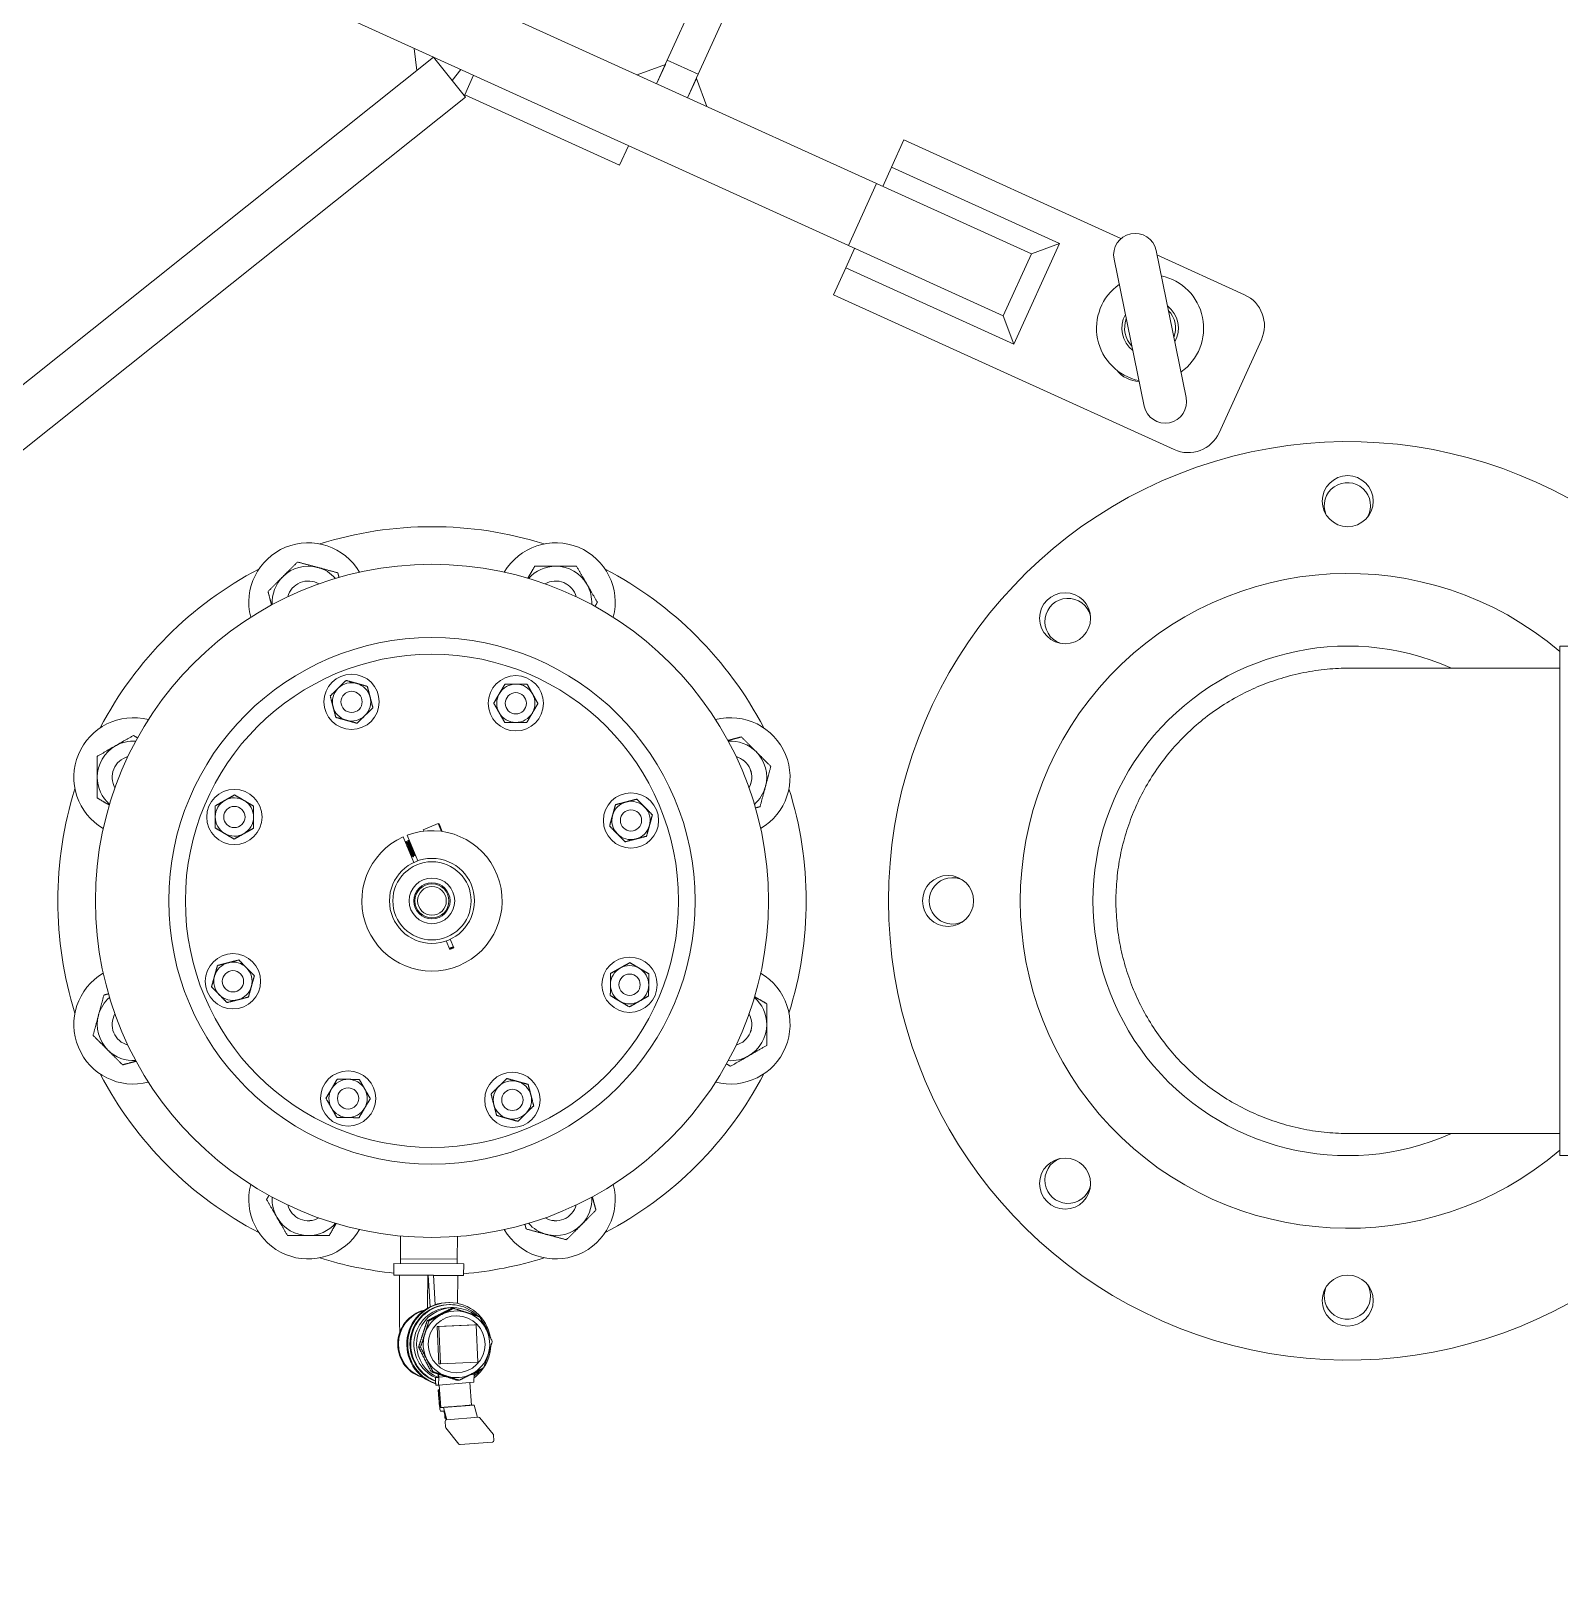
# Model space of a CAD drawing. Header units: inches. Extents: x 19 to 503, y 7 to 322.
# Drawn here: x 90.43 to 112.9, y 225.32 to 248.21 of the extents above; entities that cross this region are included whole.
import ezdxf

# ---------------------------------------------------------------- set-up
doc = ezdxf.new("R2010")
doc.units = ezdxf.units.IN
doc.header["$LTSCALE"] = 15
doc.header["$MEASUREMENT"] = 0
doc.layers.add('Symbol (ANSI)', color=7, linetype='Continuous', lineweight=25)
doc.layers.add('Visible', color=7, linetype='Continuous', lineweight=18)
doc.styles.add('Standard D-E', font='arial.ttf')
doc.dimstyles.new('in [mm] D-E NeptuneBenson$7', dxfattribs={"dimscale": 15, "dimtxt": 0.15, "dimasz": 0.098425, "dimexe": 0.125, "dimexo": 0.063, "dimgap": 0.031496, "dimtad": 0, "dimtih": 1, "dimtoh": 1, "dimdec": 4, "dimrnd": 1e-08, "dimzin": 3, "dimdsep": 46, "dimlunit": 5, "dimtxsty": 'Standard D-E', "dimcen": 0.09, "dimdle": 0.393701, "dimclrd": 256, "dimclre": 256, "dimclrt": 256, "dimadec": 1, "dimazin": 1, "dimtfac": 1, "dimtofl": 0, "dimtmove": 0, "dimatfit": 3, "dimfxl": 1, "dimfrac": 1, "dimtolj": 1, "dimtzin": 4, "dimlwd": -1, "dimlwe": -1, "dimarcsym": 0})

msp = doc.modelspace()

# ---------------------------------------------------------------- linework, layer by layer
at = {"layer": 'Visible'}
for p, q in [((83.731801, 254.649499), (102.851613, 245.964293)), ((102.438032, 245.053826), (83.60957, 253.606686)), ((99.776615, 247.778484), (100.653408, 249.708675)), ((101.108641, 249.501884), (100.231849, 247.571694)), ((84.222736, 238.159457), (96.341365, 247.823247)), ((96.097038, 247.628412), (96.056844, 247.952491)), ((96.341365, 247.823247), (96.097038, 247.628412)), ((96.808968, 247.236862), (96.341365, 247.823247)), ((96.616903, 247.477716), (96.341365, 247.823247)), ((96.743739, 247.640468), (96.616903, 247.477716)), ((99.334934, 247.561751), (99.748699, 247.717028)), ((99.619455, 247.432507), (99.776615, 247.778484)), ((99.748699, 247.717028), (99.619455, 247.432507)), ((100.231849, 247.571694), (99.776615, 247.778484)), ((96.929705, 247.555992), (96.800461, 247.271471)), ((100.231849, 247.571694), (100.074688, 247.225716)), ((100.074688, 247.225716), (100.203932, 247.510237)), ((100.359209, 247.096472), (100.203932, 247.510237)), ((84.690339, 237.573072), (96.808968, 247.236862)), ((99.076629, 246.237518), (96.800461, 247.271471)), ((99.076629, 246.237518), (96.800461, 247.271471)), ((99.205873, 246.522039), (99.076629, 246.237518)), ((103.071904, 246.207456), (103.252846, 246.605786)), ((103.252846, 246.605786), (106.444882, 245.155798)), ((103.071904, 246.207456), (102.94266, 245.922935)), ((105.541546, 245.085617), (103.071904, 246.207456)), ((102.851613, 245.964293), (102.438032, 245.053826)), ((105.127781, 244.93034), (102.851613, 245.964293)), ((104.869477, 243.606108), (105.541546, 245.085617)), ((105.541546, 245.085617), (105.127781, 244.93034)), ((102.399835, 244.727947), (102.529079, 245.012468)), ((102.438032, 245.053826), (104.7142, 244.019873)), ((104.7142, 244.019873), (105.127781, 244.93034)), ((106.343562, 244.855454), (106.785752, 242.695529)), ((107.402874, 242.821869), (106.960683, 244.981795)), ((106.974294, 244.915312), (108.260416, 244.331089)), ((102.218893, 244.329618), (102.399835, 244.727947)), ((102.399835, 244.727947), (104.869477, 243.606108)), ((107.226463, 242.054921), (102.218893, 244.329618)), ((104.869477, 243.606108), (104.7142, 244.019873)), ((108.508859, 243.669065), (107.888487, 242.303364)), ((112.896048, 239.166564), (112.896048, 231.677564)), ((116.408048, 239.166564), (112.896048, 239.166564)), ((112.896048, 238.842564), (109.804431, 238.842564)), ((95.895001, 236.362546), (95.904573, 236.339439)), ((95.961738, 236.363117), (95.952166, 236.386225)), ((95.961738, 236.363117), (96.107747, 236.01062)), ((96.410669, 236.559733), (96.188938, 236.467889)), ((96.188938, 236.467889), (96.197885, 236.446289)), ((96.410669, 236.559733), (96.458743, 236.443671)), ((96.423734, 236.554321), (96.410669, 236.559733)), ((96.470251, 236.44202), (96.423734, 236.554321)), ((96.050582, 235.986941), (95.904573, 236.339439)), ((95.936516, 236.295683), (95.932392, 236.293975)), ((95.961891, 236.281085), (95.958003, 236.279474)), ((95.969512, 236.30935), (95.965388, 236.307642)), ((96.023075, 236.086047), (96.019186, 236.084436)), ((96.048685, 236.071547), (96.044561, 236.069838)), ((96.05607, 236.099714), (96.052181, 236.098103)), ((96.580465, 234.707691), (96.52835, 234.833507)), ((96.585515, 234.857186), (96.63763, 234.731369)), ((96.63763, 234.731369), (96.580465, 234.707691)), ((109.804431, 232.001564), (112.896048, 232.001564)), ((116.408048, 231.677564), (112.896048, 231.677564)), ((95.85347, 230.161272), (95.8564, 230.49702)), ((96.690742, 230.153965), (96.693672, 230.489713)), ((95.758933, 230.093984), (95.757442, 229.923124)), ((95.758933, 230.093984), (96.784091, 230.085037)), ((96.690742, 230.153965), (95.85347, 230.161272)), ((95.855004, 230.093145), (95.85347, 230.161272)), ((96.688019, 230.085876), (96.690742, 230.153965)), ((96.784091, 230.085037), (96.7826, 229.914178)), ((95.757442, 229.923124), (96.263379, 229.918709)), ((95.842872, 229.922379), (95.839209, 229.50271)), ((96.25424, 229.499088), (96.257903, 229.918757)), ((96.263379, 229.918709), (96.263392, 229.920223)), ((96.263392, 229.920223), (96.289027, 229.455168)), ((96.365821, 229.48682), (96.341969, 229.919537)), ((96.342052, 229.918022), (96.7826, 229.914178)), ((96.69717, 229.914923), (96.693602, 229.506112)), ((96.564737, 229.518328), (96.57791, 229.518213)), ((96.477987, 229.27047), (96.480632, 229.271923)), ((96.579599, 229.487572), (96.592772, 229.487457)), ((96.595178, 229.443794), (96.633103, 229.443463)), ((96.634956, 229.433542), (96.607722, 229.43378)), ((96.2741, 229.249061), (96.246866, 229.249299)), ((96.394772, 229.168225), (96.944316, 229.192015)), ((96.41992, 229.168006), (96.394772, 229.168225)), ((96.418494, 228.617558), (96.394772, 229.168225)), ((96.41992, 229.168006), (96.969464, 229.191795)), ((96.443642, 228.617338), (96.41992, 229.168006)), ((96.969464, 229.191795), (96.944316, 229.192015)), ((96.969464, 229.191795), (96.993186, 228.641128)), ((96.149109, 228.862933), (96.121875, 228.863171)), ((96.443642, 228.617338), (96.418494, 228.617558)), ((96.993186, 228.641128), (96.443642, 228.617338)), ((96.3332, 228.501346), (96.305966, 228.501583)), ((96.36882, 228.415305), (96.406745, 228.414974)), ((96.374753, 228.305), (96.369916, 228.366192)), ((96.419171, 228.420543), (96.415465, 228.304644)), ((96.415607, 228.465641), (96.419171, 228.420543)), ((96.419171, 228.420543), (96.527672, 228.429158)), ((96.471636, 228.542708), (96.474255, 228.54121)), ((96.718535, 228.376112), (96.691301, 228.37635)), ((96.877894, 228.456966), (96.936748, 228.461639)), ((96.933042, 228.34574), (96.936748, 228.461639)), ((96.936748, 228.461639), (96.934816, 228.48608)), ((96.415465, 228.304644), (96.374753, 228.305)), ((96.429962, 228.234694), (96.408228, 228.232968)), ((96.408228, 228.232968), (96.411698, 228.232938)), ((96.418671, 228.100847), (96.408228, 228.232968)), ((96.429986, 228.23439), (96.411698, 228.232938)), ((96.411698, 228.232938), (96.422141, 228.100816)), ((96.415465, 228.304644), (96.933042, 228.34574)), ((96.450403, 227.976086), (96.424378, 228.305352)), ((96.901396, 228.011733), (96.875358, 228.34116)), ((96.439975, 227.976137), (96.450866, 227.976042)), ((96.492286, 227.921566), (96.444255, 227.921986)), ((96.450866, 227.976042), (96.488618, 227.975713)), ((96.488618, 227.975713), (96.938684, 228.011448)), ((96.488618, 227.975713), (96.534737, 227.794638)), ((96.524936, 227.793375), (96.492286, 227.921566)), ((96.938684, 228.011448), (96.901393, 228.011773)), ((96.984804, 227.830373), (96.938684, 228.011448)), ((96.50922, 227.817766), (96.504944, 227.871869)), ((96.50922, 227.817766), (96.518745, 227.817683)), ((96.514703, 227.690623), (96.510155, 227.772234)), ((96.71367, 227.43761), (96.519297, 227.678679)), ((97.005382, 227.832007), (96.52935, 227.79421)), ((97.217663, 227.583229), (97.023289, 227.824298)), ((97.207609, 227.467698), (96.731577, 227.429901)), ((97.226804, 227.489674), (97.222256, 227.571285))]:
    msp.add_line(p, q, dxfattribs=at)
for centre, radius in [((81.190031, 254.398344), 48), ((109.778048, 241.297064), 0.375), ((96.318048, 235.422064), 4.946632), ((105.623796, 239.576316), 0.375), ((96.318048, 235.422064), 3.87), ((96.318048, 235.422064), 3.625), ((95.136164, 238.347329), 0.406), ((97.550805, 238.326256), 0.406), ((95.136164, 238.347329), 0.15625), ((97.550805, 238.326256), 0.15625), ((93.413855, 236.65482), 0.406), ((99.243313, 236.603947), 0.406), ((93.413855, 236.65482), 0.15625), ((99.243313, 236.603947), 0.15625), ((96.318048, 235.422064), 0.625), ((96.318048, 235.422064), 0.575), ((96.318048, 235.422064), 0.335), ((96.318048, 235.422064), 0.265625), ((103.903048, 235.422064), 0.375), ((96.318048, 235.422064), 0.25), ((96.318048, 235.422064), 0.210938), ((93.392783, 234.24018), 0.406), ((99.222241, 234.189307), 0.406), ((93.392783, 234.24018), 0.15625), ((99.222241, 234.189307), 0.15625), ((95.085291, 232.517871), 0.406), ((97.499932, 232.496798), 0.406), ((95.085291, 232.517871), 0.15625), ((97.499932, 232.496798), 0.15625), ((105.623796, 231.267811), 0.375), ((109.778048, 229.547064), 0.375)]:
    msp.add_circle(centre, radius, dxfattribs=at)
for centre, radius, start, end in [((106.652123, 244.918625), 0.314961, 11.57, 191.57), ((106.873218, 243.838662), 0.787402, 305.1481785, 77.9918215), ((106.873218, 243.838662), 0.787402, 125.1481785, 257.9918215), ((106.873218, 243.838662), 0.415343, 330.8858347, 52.2541653), ((108.053625, 243.875855), 0.5, 335.57, 65.57), ((106.873218, 243.838662), 0.415343, 150.8858347, 232.2541653), ((106.873218, 243.838662), 0.375, 158.6990349, 224.4409651), ((106.873218, 243.838662), 0.375, 338.6990349, 44.4409651), ((106.725411, 243.490695), 0.435, 218.0493613, 268.2299568), ((107.094313, 242.758699), 0.314961, 191.57, 11.57), ((109.778048, 235.422064), 6.75, 33.6928595, 326.3071405), ((107.433253, 242.510155), 0.5, 245.57, 335.57), ((109.773248, 241.229164), 0.3405, 330.3264292, 201.5862958), ((96.318048, 235.422064), 5.5, 72.5533881, 107.4473875), ((94.500289, 239.810439), 0.875, 30.3931692, 194.6076064), ((98.135748, 239.810464), 0.875, 345.3931692, 149.6076064), ((96.318048, 235.422064), 5.5, 117.5533881, 152.4473875), ((94.500289, 239.810439), 0.531, 75, 135), ((94.500289, 239.810439), 0.531, 41.2940236, 75), ((98.135748, 239.810464), 0.531, 90, 138.706752), ((98.135748, 239.810464), 0.531, 30, 90), ((96.318048, 235.422064), 5.5, 27.5533881, 62.4473875), ((94.500289, 239.810439), 0.531, 135, 183.706752), ((94.500289, 239.810439), 0.312706, 60.0214129, 164.9793626), ((94.500289, 239.810439), 0.3125, 60.0535556, 164.94722), ((98.135748, 239.810464), 0.312706, 15.0214129, 119.9793626), ((98.135748, 239.810464), 0.3125, 15.0535556, 119.94722), ((98.135748, 239.810464), 0.531, 356.2940236, 30), ((109.778048, 235.422064), 4.8125, 49.6168357, 310.3831643), ((105.667048, 239.528264), 0.3405, 14.2331691, 249.7481514), ((109.778048, 235.422064), 3.7445, 65.9898084, 294.0101916), ((95.136164, 238.347329), 0.2815, 134.5, 194.5), ((95.136164, 238.347329), 0.2815, 74.5, 134.5), ((95.136164, 238.347329), 0.2815, 14.5, 74.5), ((97.550805, 238.326256), 0.2815, 149.5, 209.5), ((97.550805, 238.326256), 0.2815, 89.5, 149.5), ((97.550805, 238.326256), 0.2815, 29.5, 89.5), ((97.550805, 238.326256), 0.2815, 329.5, 29.5), ((95.136164, 238.347329), 0.2815, 194.5, 254.5), ((95.136164, 238.347329), 0.2815, 314.5, 14.5), ((91.929648, 237.239764), 0.875, 75.3931692, 239.6076064), ((95.136164, 238.347329), 0.2815, 254.5, 314.5), ((97.550805, 238.326256), 0.2815, 209.5, 269.5), ((97.550805, 238.326256), 0.2815, 269.5, 329.5), ((100.706424, 237.239823), 0.875, 300.3931692, 104.6076064), ((91.929648, 237.239764), 0.531, 86.2940236, 120), ((100.706424, 237.239823), 0.531, 45, 93.706752), ((91.929648, 237.239764), 0.531, 120, 180), ((91.929648, 237.239764), 0.312706, 105.0214129, 209.9793626), ((91.929648, 237.239764), 0.3125, 105.0535556, 209.94722), ((100.706424, 237.239823), 0.312706, 330.0214129, 74.9793626), ((100.706424, 237.239823), 0.3125, 330.0535556, 74.94722), ((100.706424, 237.239823), 0.531, 345, 45), ((96.318048, 235.422064), 5.5, 162.5533881, 197.4473875), ((91.929648, 237.239764), 0.531, 180, 228.706752), ((100.706424, 237.239823), 0.531, 311.2940236, 345), ((96.318048, 235.422064), 5.5, 342.5533881, 17.4473875), ((93.413855, 236.65482), 0.2815, 119.5, 179.5), ((93.413855, 236.65482), 0.2815, 59.5, 119.5), ((93.413855, 236.65482), 0.2815, 359.5, 59.5), ((99.243313, 236.603947), 0.2815, 104.5, 164.5), ((99.243313, 236.603947), 0.2815, 44.5, 104.5), ((93.413855, 236.65482), 0.2815, 179.5, 239.5), ((93.413855, 236.65482), 0.2815, 299.5, 359.5), ((99.243313, 236.603947), 0.2815, 164.5, 224.5), ((99.243313, 236.603947), 0.2815, 344.5, 44.5), ((93.413855, 236.65482), 0.2815, 239.5, 299.5), ((96.318048, 235.422064), 1.03125, 114.2191313, 110.7808687), ((99.243313, 236.603947), 0.2815, 224.5, 284.5), ((99.243313, 236.603947), 0.2815, 284.5, 344.5), ((103.966148, 235.422064), 0.3405, 61.1974822, 298.8025178), ((96.318048, 235.422064), 0.74325, 290.1143956, 294.8856044), ((96.318048, 235.422064), 0.75, 290.1358783, 294.8641217), ((91.929673, 233.604304), 0.875, 120.3931692, 284.6076064), ((93.392783, 234.24018), 0.2815, 164.5, 224.5), ((93.392783, 234.24018), 0.2815, 104.5, 164.5), ((93.392783, 234.24018), 0.2815, 44.5, 104.5), ((93.392783, 234.24018), 0.2815, 344.5, 44.5), ((99.222241, 234.189307), 0.2815, 119.5, 179.5), ((99.222241, 234.189307), 0.2815, 59.5, 119.5), ((99.222241, 234.189307), 0.2815, 359.5, 59.5), ((100.706448, 233.604364), 0.875, 255.3931692, 59.6076064), ((93.392783, 234.24018), 0.2815, 284.5, 344.5), ((99.222241, 234.189307), 0.2815, 179.5, 239.5), ((99.222241, 234.189307), 0.2815, 299.5, 359.5), ((91.929673, 233.604304), 0.531, 131.2940236, 165), ((93.392783, 234.24018), 0.2815, 224.5, 284.5), ((99.222241, 234.189307), 0.2815, 239.5, 299.5), ((100.706448, 233.604364), 0.531, 0, 48.706752), ((91.929673, 233.604304), 0.531, 165, 225), ((91.929673, 233.604304), 0.312706, 150.0214129, 254.9793626), ((91.929673, 233.604304), 0.3125, 150.0535556, 254.94722), ((100.706448, 233.604364), 0.312706, 285.0214129, 29.9793626), ((100.706448, 233.604364), 0.3125, 285.0535556, 29.94722), ((100.706448, 233.604364), 0.531, 300, 0), ((91.929673, 233.604304), 0.531, 225, 273.706752), ((100.706448, 233.604364), 0.531, 266.2940236, 300), ((96.318048, 235.422064), 5.5, 207.5533881, 242.4473875), ((95.085291, 232.517871), 0.2815, 89.5, 149.5), ((95.085291, 232.517871), 0.2815, 29.5, 89.5), ((97.499932, 232.496798), 0.2815, 74.5, 134.5), ((97.499932, 232.496798), 0.2815, 14.5, 74.5), ((96.318048, 235.422064), 5.5, 297.5533881, 332.4473875), ((95.085291, 232.517871), 0.2815, 149.5, 209.5), ((95.085291, 232.517871), 0.2815, 329.5, 29.5), ((97.499932, 232.496798), 0.2815, 134.5, 194.5), ((97.499932, 232.496798), 0.2815, 314.5, 14.5), ((95.085291, 232.517871), 0.2815, 209.5, 269.5), ((95.085291, 232.517871), 0.2815, 269.5, 329.5), ((97.499932, 232.496798), 0.2815, 194.5, 254.5), ((97.499932, 232.496798), 0.2815, 254.5, 314.5), ((105.667048, 231.315864), 0.3405, 110.2518486, 345.7668309), ((94.500348, 231.033664), 0.875, 165.3931692, 329.6076064), ((98.135808, 231.033688), 0.875, 210.3931692, 14.6076064), ((94.500348, 231.033664), 0.531, 176.2940236, 210), ((94.500348, 231.033664), 0.312706, 195.0214129, 299.9793626), ((94.500348, 231.033664), 0.3125, 195.0535556, 299.94722), ((98.135808, 231.033688), 0.312706, 240.0214129, 344.9793626), ((98.135808, 231.033688), 0.3125, 240.0535556, 344.94722), ((98.135808, 231.033688), 0.531, 315, 3.706752), ((94.500348, 231.033664), 0.531, 210, 270), ((94.500348, 231.033664), 0.531, 270, 318.706752), ((98.135808, 231.033688), 0.531, 221.2940236, 255), ((98.135808, 231.033688), 0.531, 255, 315), ((96.318048, 235.422064), 5.5, 252.5533881, 264.1522887), ((96.318048, 235.422064), 5.5, 274.8477113, 287.4473875), ((109.773248, 229.614964), 0.3405, 158.4137042, 29.6735708), ((96.531003, 227.773396), 0.02088, 94.5397165, 183.1897298), ((96.535551, 227.691785), 0.02088, 183.1897298, 218.8791352), ((97.007035, 227.811192), 0.02088, 38.8791352, 94.5397165), ((96.729924, 227.450716), 0.02088, 218.8791352, 274.5397165), ((97.205956, 227.488512), 0.02088, 274.5397165, 3.1897298), ((97.201408, 227.570123), 0.02088, 3.1897298, 38.8791352)]:
    msp.add_arc(centre, radius, start, end, dxfattribs=at)
for centre, major_axis, ratio, start_param, end_param in [((96.274494, 230.43123), (-0.370583, 0.377108), 0.938035992, 2.311275552, 2.46503681), ((96.559392, 228.905851), (0.005345, 0.612477), 0.997957596, 0, 2.841115813), ((96.572565, 228.905736), (0.005345, 0.612477), 0.997957596, 4.881967372, 9.100992793), ((96.587694, 228.905604), (0.005078, 0.581853), 0.997957596, 5.501025314, 9.049088825), ((96.264793, 229.498996), (0.001442, 0.165198), 0.063879857, 1.570796327, 1.958074126), ((96.325736, 228.90789), (0.004473, 0.512579), 0.997957596, 0.24222058, 2.899372073), ((96.336651, 228.907795), (0.004473, 0.512579), 0.997957596, 0.27700066, 2.864591994), ((96.574521, 228.905719), (0.005078, 0.581853), 0.997957596, 0, 2.791012421), ((96.590481, 228.90558), (0.004697, 0.538214), 0.997957596, 0, 2.724950481), ((96.628406, 228.905249), (0.004697, 0.538214), 0.997957596, 5.623559358, 9.008135789), ((96.677948, 228.904816), (-0.004276, -0.489981), 0.997957596, 3.622072655, 4.407470818), ((96.677948, 228.904816), (0.004276, 0.489981), 0.997957596, 5.978267145, 6.763665309), ((96.677948, 228.904816), (0.004276, 0.489981), 0.997957596, 5.192868982, 5.978267145), ((96.587694, 228.905604), (0.005078, 0.581853), 0.997957596, 4.990930053, 5.399289767), ((96.677948, 228.904816), (-0.004276, -0.489981), 0.997957596, 4.407470818, 5.192868982), ((96.628406, 228.905249), (0.004697, 0.538214), 0.997957596, 5.066909786, 5.321343119), ((96.677948, 228.904816), (0.004276, 0.489981), 0.997957596, 4.407470818, 5.192868982), ((96.572565, 228.905736), (0.005345, 0.612477), 0.997957596, 4.133434275, 4.677934577), ((96.677948, 228.904816), (-0.004276, -0.489981), 0.997957596, 5.192868982, 5.978267145), ((96.677948, 228.904816), (0.004276, 0.489981), 0.997957596, 3.622072655, 4.407470818), ((96.587694, 228.905604), (0.005078, 0.581853), 0.997957596, 4.264316858, 4.547421324), ((96.628406, 228.905249), (0.004697, 0.538214), 0.997957596, 4.348285981, 4.464874302), ((96.677948, 228.904816), (-0.004276, -0.489981), 0.997957596, 5.978267145, 6.763665309), ((96.572565, 228.905736), (0.005345, 0.612477), 0.997957596, 3.785415442, 4.119507873), ((96.587694, 228.905604), (0.005078, 0.581853), 0.997957596, 3.79373722, 4.041400711), ((96.628406, 228.905249), (0.004697, 0.538214), 0.997957596, 3.761285421, 3.931049155), ((96.430126, 228.100747), (0.014193, -0.178759), 0.063633902, 4.706777344, 6.277573671), ((96.430126, 228.100747), (0.009894, -0.124608), 0.063633902, 4.706777344, 6.277573671), ((96.675899, 227.99391), (-0.225497, -0.017823), 0.005600234, 0, 0.063677921), ((96.675899, 227.99391), (-0.225497, -0.017823), 0.005600234, 0.063677925, 3.141592654)]:
    msp.add_ellipse(centre, major_axis=major_axis, ratio=ratio, start_param=start_param, end_param=end_param, dxfattribs=at)
msp.add_ellipse((96.681405, 228.904786), major_axis=(-0.003653, -0.418636), ratio=0.997957596, dxfattribs=at)
for points, weights in [([(94.124815, 240.185913), (94.225423, 240.286521), (94.341595, 240.402692)], [1, 1.0379548493, 1]), ([(94.341595, 240.402692), (94.500289, 240.360171), (94.637722, 240.323346)], [1, 1.0379548493, 1]), ([(94.637722, 240.323346), (94.775155, 240.286521), (94.933848, 240.243999)], [1, 1.0379548493, 1]), ([(97.726658, 240.163898), (97.774694, 240.2471), (97.829175, 240.341464)], [1.01715722303, 1.02485473178, 1]), ([(97.829175, 240.341464), (97.993467, 240.341464), (98.135748, 240.341464)], [1, 1.0379548493, 1]), ([(98.135748, 240.341464), (98.278029, 240.341464), (98.442321, 240.341464)], [1, 1.0379548493, 1]), ([(98.442321, 240.341464), (98.524467, 240.199183), (98.595608, 240.075964)], [1, 1.0379548493, 1]), ([(93.908035, 239.969133), (94.024207, 240.085305), (94.124815, 240.185913)], [1, 1.0379548493, 1]), ([(94.933848, 240.243999), (94.943156, 240.209261), (94.951981, 240.176328)], [1, 1.00806896834, 1.01270711025]), ([(98.595608, 240.075964), (98.666748, 239.952745), (98.748894, 239.810464)], [1, 1.0379548493, 1]), ([(93.961102, 239.771084), (93.936237, 239.863884), (93.908035, 239.969133)], [1.01715722303, 1.02485473178, 1]), ([(98.748894, 239.810464), (98.730913, 239.779319), (98.713865, 239.749792)], [1, 1.00806896834, 1.01270711025]), ([(94.938858, 238.548109), (94.992657, 238.600977), (95.054779, 238.662023)], [1, 1.0379548493, 1]), ([(95.054779, 238.662023), (95.138708, 238.638748), (95.211392, 238.618591)], [1, 1.0379548493, 1]), ([(94.822938, 238.434194), (94.88506, 238.495241), (94.938858, 238.548109)], [1, 1.0379548493, 1]), ([(94.863631, 238.276847), (94.844745, 238.349872), (94.822938, 238.434194)], [1, 1.0379548493, 1]), ([(95.211392, 238.618591), (95.284076, 238.598433), (95.368005, 238.575158)], [1, 1.0379548493, 1]), ([(95.368005, 238.575158), (95.389812, 238.490836), (95.408698, 238.417811)], [1, 1.0379548493, 1]), ([(97.225769, 238.329093), (97.269974, 238.404138), (97.308256, 238.469128)], [1, 1.0379548493, 1]), ([(97.308256, 238.469128), (97.346539, 238.534119), (97.390744, 238.609164)], [1, 1.0379548493, 1]), ([(97.390744, 238.609164), (97.477837, 238.608404), (97.553261, 238.607746)], [1, 1.0379548493, 1]), ([(97.553261, 238.607746), (97.628686, 238.607087), (97.715779, 238.606327)], [1, 1.0379548493, 1]), ([(97.715779, 238.606327), (97.758668, 238.530523), (97.79581, 238.464874)], [1, 1.0379548493, 1]), ([(97.79581, 238.464874), (97.832952, 238.399225), (97.875841, 238.32342)], [1, 1.0379548493, 1]), ([(94.904324, 238.119499), (94.882516, 238.203821), (94.863631, 238.276847)], [1, 1.0379548493, 1]), ([(95.449391, 238.260463), (95.387269, 238.199417), (95.33347, 238.146549)], [1, 1.0379548493, 1]), ([(95.408698, 238.417811), (95.427584, 238.344785), (95.449391, 238.260463)], [1, 1.0379548493, 1]), ([(97.3058, 238.187639), (97.268657, 238.253288), (97.225769, 238.329093)], [1, 1.0379548493, 1]), ([(97.875841, 238.32342), (97.831636, 238.248375), (97.793354, 238.183384)], [1, 1.0379548493, 1]), ([(95.060937, 238.076067), (94.988252, 238.096224), (94.904324, 238.119499)], [1, 1.0379548493, 1]), ([(95.21755, 238.032634), (95.133621, 238.055909), (95.060937, 238.076067)], [1, 1.0379548493, 1]), ([(95.33347, 238.146549), (95.279672, 238.093681), (95.21755, 238.032634)], [1, 1.0379548493, 1]), ([(97.38583, 238.046185), (97.342942, 238.12199), (97.3058, 238.187639)], [1, 1.0379548493, 1]), ([(97.548348, 238.044767), (97.472924, 238.045425), (97.38583, 238.046185)], [1, 1.0379548493, 1]), ([(97.710866, 238.043349), (97.623773, 238.044109), (97.548348, 238.044767)], [1, 1.0379548493, 1]), ([(97.793354, 238.183384), (97.755071, 238.118394), (97.710866, 238.043349)], [1, 1.0379548493, 1]), ([(91.664148, 237.699623), (91.787367, 237.770764), (91.929648, 237.85291)], [1, 1.0379548493, 1]), ([(91.929648, 237.85291), (91.960793, 237.834928), (91.99032, 237.817881)], [1, 1.00806896834, 1.01270711025]), ([(100.667069, 237.779009), (100.759868, 237.803875), (100.865117, 237.832076)], [1.01715722303, 1.02485473178, 1]), ([(100.865117, 237.832076), (100.981289, 237.715905), (101.081897, 237.615297)], [1, 1.0379548493, 1]), ([(91.398648, 237.546337), (91.540929, 237.628483), (91.664148, 237.699623)], [1, 1.0379548493, 1]), ([(91.398648, 237.239764), (91.398648, 237.382045), (91.398648, 237.546337)], [1, 1.0379548493, 1]), ([(101.081897, 237.615297), (101.182505, 237.514689), (101.298677, 237.398517)], [1, 1.0379548493, 1]), ([(101.298677, 237.398517), (101.256155, 237.239823), (101.21933, 237.10239)], [1, 1.0379548493, 1]), ([(91.398648, 236.933191), (91.398648, 237.097483), (91.398648, 237.239764)], [1, 1.0379548493, 1]), ([(101.21933, 237.10239), (101.182505, 236.964957), (101.139983, 236.806263)], [1, 1.0379548493, 1]), ([(91.576214, 236.830673), (91.493012, 236.87871), (91.398648, 236.933191)], [1.01715722303, 1.02485473178, 1]), ([(93.132366, 236.657277), (93.133024, 236.732702), (93.133784, 236.819795)], [1, 1.0379548493, 1]), ([(93.133784, 236.819795), (93.209589, 236.862683), (93.275238, 236.899825)], [1, 1.0379548493, 1]), ([(93.275238, 236.899825), (93.340887, 236.936968), (93.416692, 236.979856)], [1, 1.0379548493, 1]), ([(93.416692, 236.979856), (93.491737, 236.935651), (93.556727, 236.897369)], [1, 1.0379548493, 1]), ([(93.556727, 236.897369), (93.621718, 236.859086), (93.696763, 236.814882)], [1, 1.0379548493, 1]), ([(98.972051, 236.679175), (98.992208, 236.751859), (99.015484, 236.835788)], [1, 1.0379548493, 1]), ([(99.015484, 236.835788), (99.099806, 236.857595), (99.172831, 236.876481)], [1, 1.0379548493, 1]), ([(99.172831, 236.876481), (99.245856, 236.895366), (99.330179, 236.917174)], [1, 1.0379548493, 1]), ([(99.330179, 236.917174), (99.391225, 236.855052), (99.444093, 236.801253)], [1, 1.0379548493, 1]), ([(93.130948, 236.494759), (93.131708, 236.581852), (93.132366, 236.657277)], [1, 1.0379548493, 1]), ([(93.695345, 236.652364), (93.694686, 236.576939), (93.693926, 236.489846)], [1, 1.0379548493, 1]), ([(93.696763, 236.814882), (93.696003, 236.727789), (93.695345, 236.652364)], [1, 1.0379548493, 1]), ([(98.928619, 236.522562), (98.951894, 236.606491), (98.972051, 236.679175)], [1, 1.0379548493, 1]), ([(99.444093, 236.801253), (99.496961, 236.747454), (99.558008, 236.685333)], [1, 1.0379548493, 1]), ([(99.558008, 236.685333), (99.534732, 236.601404), (99.514575, 236.52872)], [1, 1.0379548493, 1]), ([(101.139983, 236.806263), (101.105246, 236.796955), (101.072313, 236.788131)], [1, 1.00806896834, 1.01270711025]), ([(93.270983, 236.412272), (93.205993, 236.450554), (93.130948, 236.494759)], [1, 1.0379548493, 1]), ([(93.411019, 236.329784), (93.335974, 236.373989), (93.270983, 236.412272)], [1, 1.0379548493, 1]), ([(93.552473, 236.409815), (93.486824, 236.372673), (93.411019, 236.329784)], [1, 1.0379548493, 1]), ([(93.693926, 236.489846), (93.618122, 236.446958), (93.552473, 236.409815)], [1, 1.0379548493, 1]), ([(99.042533, 236.406641), (98.989665, 236.46044), (98.928619, 236.522562)], [1, 1.0379548493, 1]), ([(99.156448, 236.290721), (99.095401, 236.352843), (99.042533, 236.406641)], [1, 1.0379548493, 1]), ([(99.471143, 236.372107), (99.38682, 236.350299), (99.313795, 236.331414)], [1, 1.0379548493, 1]), ([(99.514575, 236.52872), (99.494418, 236.456035), (99.471143, 236.372107)], [1, 1.0379548493, 1]), ([(99.313795, 236.331414), (99.24077, 236.312528), (99.156448, 236.290721)], [1, 1.0379548493, 1]), ([(93.322301, 234.512713), (93.395326, 234.531599), (93.479648, 234.553406)], [1, 1.0379548493, 1]), ([(93.479648, 234.553406), (93.540695, 234.491285), (93.593563, 234.437486)], [1, 1.0379548493, 1]), ([(93.078088, 234.158794), (93.101364, 234.242723), (93.121521, 234.315407)], [1, 1.0379548493, 1]), ([(93.121521, 234.315407), (93.141678, 234.388092), (93.164954, 234.472021)], [1, 1.0379548493, 1]), ([(93.164954, 234.472021), (93.249276, 234.493828), (93.322301, 234.512713)], [1, 1.0379548493, 1]), ([(93.593563, 234.437486), (93.646431, 234.383687), (93.707478, 234.321565)], [1, 1.0379548493, 1]), ([(93.707478, 234.321565), (93.684202, 234.237637), (93.664045, 234.164952)], [1, 1.0379548493, 1]), ([(98.940752, 234.191763), (98.94141, 234.267188), (98.94217, 234.354281)], [1, 1.0379548493, 1]), ([(98.94217, 234.354281), (99.017975, 234.39717), (99.083624, 234.434312)], [1, 1.0379548493, 1]), ([(99.083624, 234.434312), (99.149273, 234.471454), (99.225078, 234.514343)], [1, 1.0379548493, 1]), ([(99.225078, 234.514343), (99.300122, 234.470138), (99.365113, 234.431855)], [1, 1.0379548493, 1]), ([(99.365113, 234.431855), (99.430104, 234.393573), (99.505149, 234.349368)], [1, 1.0379548493, 1]), ([(99.505149, 234.349368), (99.504389, 234.262275), (99.50373, 234.18685)], [1, 1.0379548493, 1]), ([(93.192003, 234.042874), (93.139135, 234.096673), (93.078088, 234.158794)], [1, 1.0379548493, 1]), ([(93.664045, 234.164952), (93.643888, 234.092268), (93.620612, 234.008339)], [1, 1.0379548493, 1]), ([(98.939333, 234.029245), (98.940094, 234.116339), (98.940752, 234.191763)], [1, 1.0379548493, 1]), ([(99.50373, 234.18685), (99.503072, 234.111425), (99.502312, 234.024332)], [1, 1.0379548493, 1]), ([(91.416766, 233.741737), (91.453591, 233.87917), (91.496113, 234.037864)], [1, 1.0379548493, 1]), ([(91.496113, 234.037864), (91.530851, 234.047172), (91.563784, 234.055996)], [1, 1.00806896834, 1.01270711025]), ([(93.305918, 233.926953), (93.244871, 233.989075), (93.192003, 234.042874)], [1, 1.0379548493, 1]), ([(93.463265, 233.967646), (93.39024, 233.948761), (93.305918, 233.926953)], [1, 1.0379548493, 1]), ([(93.620612, 234.008339), (93.53629, 233.986532), (93.463265, 233.967646)], [1, 1.0379548493, 1]), ([(99.079369, 233.946758), (99.014378, 233.985041), (98.939333, 234.029245)], [1, 1.0379548493, 1]), ([(99.219404, 233.864271), (99.14436, 233.908476), (99.079369, 233.946758)], [1, 1.0379548493, 1]), ([(99.360858, 233.944302), (99.295209, 233.907159), (99.219404, 233.864271)], [1, 1.0379548493, 1]), ([(99.502312, 234.024332), (99.426507, 233.981444), (99.360858, 233.944302)], [1, 1.0379548493, 1]), ([(101.059882, 234.013454), (101.143084, 233.965417), (101.237448, 233.910937)], [1.01715722303, 1.02485473178, 1]), ([(101.237448, 233.910937), (101.237448, 233.746645), (101.237448, 233.604364)], [1, 1.0379548493, 1]), ([(91.337419, 233.44561), (91.379941, 233.604304), (91.416766, 233.741737)], [1, 1.0379548493, 1]), ([(91.554199, 233.22883), (91.453591, 233.329438), (91.337419, 233.44561)], [1, 1.0379548493, 1]), ([(101.237448, 233.604364), (101.237448, 233.462083), (101.237448, 233.297791)], [1, 1.0379548493, 1]), ([(91.770979, 233.012051), (91.654807, 233.128223), (91.554199, 233.22883)], [1, 1.0379548493, 1]), ([(101.237448, 233.297791), (101.095167, 233.215645), (100.971948, 233.144504)], [1, 1.0379548493, 1]), ([(91.969028, 233.065118), (91.876228, 233.040252), (91.770979, 233.012051)], [1.01715722303, 1.02485473178, 1]), ([(100.706448, 232.991218), (100.675303, 233.009199), (100.645777, 233.026246)], [1, 1.00806896834, 1.01270711025]), ([(100.971948, 233.144504), (100.848729, 233.073364), (100.706448, 232.991218)], [1, 1.0379548493, 1]), ([(94.842743, 232.660743), (94.881025, 232.725733), (94.92523, 232.800778)], [1, 1.0379548493, 1]), ([(94.92523, 232.800778), (95.012323, 232.800018), (95.087748, 232.79936)], [1, 1.0379548493, 1]), ([(95.087748, 232.79936), (95.163173, 232.798702), (95.250266, 232.797942)], [1, 1.0379548493, 1]), ([(95.250266, 232.797942), (95.293154, 232.722137), (95.330297, 232.656488)], [1, 1.0379548493, 1]), ([(97.302626, 232.697578), (97.356425, 232.750446), (97.418546, 232.811493)], [1, 1.0379548493, 1]), ([(97.418546, 232.811493), (97.502475, 232.788218), (97.57516, 232.76806)], [1, 1.0379548493, 1]), ([(97.57516, 232.76806), (97.647844, 232.747903), (97.731773, 232.724628)], [1, 1.0379548493, 1]), ([(97.731773, 232.724628), (97.75358, 232.640306), (97.772466, 232.56728)], [1, 1.0379548493, 1]), ([(94.760256, 232.520707), (94.80446, 232.595752), (94.842743, 232.660743)], [1, 1.0379548493, 1]), ([(94.840286, 232.379254), (94.803144, 232.444902), (94.760256, 232.520707)], [1, 1.0379548493, 1]), ([(95.410327, 232.515034), (95.366123, 232.439989), (95.32784, 232.374999)], [1, 1.0379548493, 1]), ([(95.330297, 232.656488), (95.367439, 232.590839), (95.410327, 232.515034)], [1, 1.0379548493, 1]), ([(97.186706, 232.583664), (97.248827, 232.644711), (97.302626, 232.697578)], [1, 1.0379548493, 1]), ([(97.227398, 232.426317), (97.208513, 232.499342), (97.186706, 232.583664)], [1, 1.0379548493, 1]), ([(97.772466, 232.56728), (97.791351, 232.494255), (97.813158, 232.409933)], [1, 1.0379548493, 1]), ([(94.920317, 232.2378), (94.877429, 232.313605), (94.840286, 232.379254)], [1, 1.0379548493, 1]), ([(95.32784, 232.374999), (95.289558, 232.310008), (95.245353, 232.234963)], [1, 1.0379548493, 1]), ([(97.268091, 232.268969), (97.246284, 232.353291), (97.227398, 232.426317)], [1, 1.0379548493, 1]), ([(97.424704, 232.225537), (97.35202, 232.245694), (97.268091, 232.268969)], [1, 1.0379548493, 1]), ([(97.697238, 232.296018), (97.643439, 232.243151), (97.581318, 232.182104)], [1, 1.0379548493, 1]), ([(97.813158, 232.409933), (97.751037, 232.348886), (97.697238, 232.296018)], [1, 1.0379548493, 1]), ([(95.082835, 232.236381), (95.00741, 232.23704), (94.920317, 232.2378)], [1, 1.0379548493, 1]), ([(95.245353, 232.234963), (95.15826, 232.235723), (95.082835, 232.236381)], [1, 1.0379548493, 1]), ([(97.581318, 232.182104), (97.497389, 232.205379), (97.424704, 232.225537)], [1, 1.0379548493, 1]), ([(93.887202, 231.033664), (93.905184, 231.064808), (93.922231, 231.094335)], [1, 1.00806896834, 1.01270711025]), ([(94.040489, 230.768164), (93.969348, 230.891383), (93.887202, 231.033664)], [1, 1.0379548493, 1]), ([(98.728061, 230.874994), (98.611889, 230.758822), (98.511281, 230.658214)], [1, 1.0379548493, 1]), ([(98.674994, 231.073043), (98.69986, 230.980243), (98.728061, 230.874994)], [1.01715722303, 1.02485473178, 1]), ([(94.193775, 230.502664), (94.111629, 230.644945), (94.040489, 230.768164)], [1, 1.0379548493, 1]), ([(94.909439, 230.680229), (94.861402, 230.597027), (94.806921, 230.502664)], [1.01715722303, 1.02485473178, 1]), ([(97.702248, 230.600128), (97.69294, 230.634866), (97.684116, 230.667799)], [1, 1.00806896834, 1.01270711025]), ([(98.511281, 230.658214), (98.410673, 230.557607), (98.294501, 230.441435)], [1, 1.0379548493, 1]), ([(94.500348, 230.502664), (94.358067, 230.502664), (94.193775, 230.502664)], [1, 1.0379548493, 1]), ([(94.806921, 230.502664), (94.642629, 230.502664), (94.500348, 230.502664)], [1, 1.0379548493, 1]), ([(97.998375, 230.520782), (97.860942, 230.557607), (97.702248, 230.600128)], [1, 1.0379548493, 1]), ([(98.294501, 230.441435), (98.135808, 230.483956), (97.998375, 230.520782)], [1, 1.0379548493, 1]), ([(96.426092, 229.34155), (96.339447, 229.297254), (96.246866, 229.249299)], [1, 1.0562990584, 1.07162109099]), ([(96.2741, 229.249061), (96.369086, 229.296996), (96.455731, 229.341291)], [1.07162109099, 1.0562990584, 1]), ([(96.607722, 229.43378), (96.512736, 229.385845), (96.426092, 229.34155)], [1.07162109099, 1.0562990584, 1]), ([(96.455731, 229.341291), (96.542375, 229.385586), (96.634956, 229.433542)], [1, 1.0562990584, 1.07162109099]), ([(96.634956, 229.433542), (96.736304, 229.400984), (96.828826, 229.370915)], [1.07162109099, 1.0562990584, 1]), ([(96.828826, 229.370915), (96.921349, 229.340845), (97.020291, 229.308308)], [1, 1.0562990584, 1.07162109099]), ([(97.020291, 229.308308), (97.069338, 229.214324), (97.113539, 229.127504)], [1.07162109099, 1.0562990584, 1]), ([(96.183168, 229.056245), (96.153157, 228.963533), (96.121875, 228.863171)], [1, 1.0562990584, 1.07162109099]), ([(96.149109, 228.862933), (96.182796, 228.963274), (96.212807, 229.055987)], [1.07162109099, 1.0562990584, 1]), ([(96.246866, 229.249299), (96.21318, 229.148958), (96.183168, 229.056245)], [1.07162109099, 1.0562990584, 1]), ([(96.212807, 229.055987), (96.242819, 229.148699), (96.2741, 229.249061)], [1, 1.0562990584, 1.07162109099]), ([(97.113539, 229.127504), (97.157741, 229.040684), (97.204382, 228.946721)], [1, 1.0562990584, 1.07162109099]), ([(96.121875, 228.863171), (96.168516, 228.769208), (96.212718, 228.682387)], [1.07162109099, 1.0562990584, 1]), ([(96.242357, 228.682129), (96.198155, 228.768949), (96.149109, 228.862933)], [1, 1.0562990584, 1.07162109099]), ([(97.204382, 228.946721), (97.173101, 228.846359), (97.143089, 228.753646)], [1.07162109099, 1.0562990584, 1]), ([(96.212718, 228.682387), (96.25692, 228.595567), (96.305966, 228.501583)], [1, 1.0562990584, 1.07162109099]), ([(96.3332, 228.501346), (96.286559, 228.595309), (96.242357, 228.682129)], [1.07162109099, 1.0562990584, 1]), ([(97.143089, 228.753646), (97.113078, 228.660934), (97.079391, 228.560593)], [1, 1.0562990584, 1.07162109099]), ([(96.305966, 228.501583), (96.404909, 228.469047), (96.497431, 228.438977)], [1.07162109099, 1.0562990584, 1]), ([(96.52707, 228.438718), (96.434548, 228.468788), (96.3332, 228.501346)], [1, 1.0562990584, 1.07162109099]), ([(96.369916, 228.366192), (96.369362, 228.391705), (96.36882, 228.415305)], [1, 1.0009720909, 1.00000480453]), ([(96.406745, 228.414974), (96.40725, 228.442803), (96.407636, 228.468246)], [1, 1.00221103609, 1.00172049145]), ([(96.497431, 228.438977), (96.589953, 228.408907), (96.691301, 228.37635)], [1, 1.0562990584, 1.07162109099]), ([(96.718535, 228.376112), (96.619592, 228.408649), (96.52707, 228.438718)], [1.07162109099, 1.0562990584, 1]), ([(96.900166, 228.468342), (96.813521, 228.424046), (96.718535, 228.376112)], [1, 1.0562990584, 1.07162109099]), ([(97.079391, 228.560593), (96.98681, 228.512637), (96.900166, 228.468342)], [1.07162109099, 1.0562990584, 1])]:
    msp.add_rational_spline(points, weights, degree=2, dxfattribs=at)
for points, knots in [([(109.804431, 238.842564), (109.698134, 238.842564), (109.586909, 238.837604), (109.360805, 238.815935), (109.245927, 238.799223), (109.018526, 238.754179), (108.905956, 238.725838), (108.688697, 238.659627), (108.584006, 238.621761), (108.388047, 238.54073), (108.287689, 238.493862), (108.088102, 238.387905), (107.988874, 238.328813), (107.797015, 238.200834), (107.704343, 238.131918), (107.529867, 237.98833), (107.448062, 237.913659), (107.298577, 237.764344), (107.223963, 237.682802), (107.080454, 237.508878), (107.011562, 237.416492), (106.883607, 237.225206), (106.824516, 237.126265), (106.718553, 236.927229), (106.671679, 236.827135), (106.590891, 236.632259), (106.553229, 236.528461), (106.487337, 236.313047), (106.459109, 236.201429), (106.414217, 235.975942), (106.397543, 235.862024), (106.37591, 235.637799), (106.370948, 235.527491), (106.370948, 235.316636), (106.37591, 235.206328), (106.397543, 234.982103), (106.414217, 234.868185), (106.459109, 234.642698), (106.487337, 234.53108), (106.553229, 234.315666), (106.590891, 234.211868), (106.671679, 234.016992), (106.718553, 233.916898), (106.824516, 233.717862), (106.883607, 233.618921), (107.011562, 233.427635), (107.080454, 233.335249), (107.223963, 233.161325), (107.298577, 233.079784), (107.448062, 232.930468), (107.529867, 232.855797), (107.704343, 232.712209), (107.797015, 232.643293), (107.988874, 232.515314), (108.088102, 232.456222), (108.287689, 232.350265), (108.388047, 232.303397), (108.584006, 232.222366), (108.688697, 232.1845), (108.905956, 232.118289), (109.018526, 232.089948), (109.245927, 232.044904), (109.360805, 232.028192), (109.586909, 232.006524), (109.698134, 232.001564), (109.804431, 232.001564)], [-35.838226428, -35.838226428, -35.838226428, -35.838226428, -35.0282386, -35.0282386, -34.218250773, -34.218250773, -33.408262946, -33.408262946, -32.598275119, -32.598275119, -31.792428264, -31.792428264, -30.98658141, -30.98658141, -30.180734556, -30.180734556, -29.374887701, -29.374887701, -28.570745392, -28.570745392, -27.766603082, -27.766603082, -26.962460772, -26.962460772, -26.158318462, -26.158318462, -25.354957772, -25.354957772, -24.551597082, -24.551597082, -23.748236392, -23.748236392, -22.944875702, -22.944875702, -22.141515012, -22.141515012, -21.338154322, -21.338154322, -20.534793632, -20.534793632, -19.731432942, -19.731432942, -18.927290633, -18.927290633, -18.123148323, -18.123148323, -17.319006013, -17.319006013, -16.514863703, -16.514863703, -15.709016849, -15.709016849, -14.903169994, -14.903169994, -14.09732314, -14.09732314, -13.291476286, -13.291476286, -12.481488459, -12.481488459, -11.671500631, -11.671500631, -10.861512804, -10.861512804, -10.051524977, -10.051524977, -10.051524977, -10.051524977]), ([(95.932135, 236.293471), (95.932215, 236.294066), (95.932502, 236.294152), (95.934235, 236.292688), (95.936752, 236.288642), (95.943941, 236.275243), (95.948441, 236.266189), (95.959278, 236.243807), (95.965602, 236.23057), (95.978888, 236.202454), (95.985671, 236.187896), (95.999449, 236.158409), (96.006342, 236.143797), (96.018858, 236.117545), (96.024373, 236.106052), (96.033897, 236.086831), (96.037787, 236.079468), (96.04266, 236.071343), (96.044014, 236.069612), (96.044557, 236.069837)], [15.874911321, 15.874911321, 15.874911321, 15.874911321, 15.926310643, 15.926310643, 16.051455508, 16.051455508, 16.172299271, 16.172299271, 16.297534589, 16.297534589, 16.418407361, 16.418407361, 16.543731793, 16.543731793, 16.664638444, 16.664638444, 16.790050677, 16.790050677, 16.890638956, 16.890638956, 16.890638956, 16.890638956]), ([(96.048941, 236.07205), (96.048848, 236.071346), (96.048463, 236.071356), (96.04635, 236.07357), (96.04366, 236.078037), (96.03617, 236.092179), (96.031542, 236.10157), (96.020479, 236.124469), (96.014087, 236.137872), (96.000724, 236.166189), (95.993935, 236.180791), (95.980196, 236.210156), (95.973369, 236.224608), (95.961031, 236.250447), (95.95563, 236.261693), (95.946361, 236.280273), (95.942624, 236.287264), (95.938202, 236.294444), (95.937021, 236.295892), (95.936522, 236.295685)], [15.663583123, 15.663583123, 15.663583123, 15.663583123, 15.7245384, 15.7245384, 15.849452582, 15.849452582, 15.970435345, 15.970435345, 16.09544626, 16.09544626, 16.216429268, 16.216429268, 16.341535626, 16.341535626, 16.462526052, 16.462526052, 16.587726525, 16.587726525, 16.680369029, 16.680369029, 16.680369029, 16.680369029]), ([(95.965133, 236.307139), (95.965194, 236.307591), (95.965374, 236.30775), (95.966651, 236.30717), (95.968935, 236.303683), (95.975724, 236.29127), (95.980063, 236.282656), (95.990602, 236.260956), (95.996828, 236.247952), (96.010009, 236.220111), (96.016788, 236.20561), (96.030609, 236.175984), (96.03758, 236.161181), (96.050316, 236.134415), (96.055981, 236.122609), (96.065823, 236.102586), (96.069904, 236.094759), (96.075369, 236.085381), (96.076961, 236.083259), (96.077555, 236.083505)], [17.858690144, 17.858690144, 17.858690144, 17.858690144, 17.897732579, 17.897732579, 18.023565547, 18.023565547, 18.144752771, 18.144752771, 18.27066658, 18.27066658, 18.391909849, 18.391909849, 18.517903522, 18.517903522, 18.639204633, 18.639204633, 18.765277252, 18.765277252, 18.876187399, 18.876187399, 18.876187399, 18.876187399]), ([(96.063548, 236.117331), (96.061293, 236.121941), (96.058868, 236.126963), (96.050465, 236.144435), (96.04397, 236.158102), (96.030454, 236.18683), (96.0236, 236.201609), (96.009977, 236.23064), (96.003358, 236.244608), (95.99142, 236.269518), (95.986232, 236.280273), (95.977575, 236.297321), (95.974224, 236.303402), (95.970759, 236.30861), (95.969916, 236.309518), (95.969516, 236.309352)], [13.9515025258, 13.9515025258, 13.9515025258, 13.9515025258, 14.0064724302, 14.0064724302, 14.1300881026, 14.1300881026, 14.2519792983, 14.2519792983, 14.3754979356, 14.3754979356, 14.4975199084, 14.4975199084, 14.6209436198, 14.6209436198, 14.6955905627, 14.6955905627, 14.6955905627, 14.6955905627]), ([(95.845824, 229.085351), (95.844166, 229.119753), (95.84281, 229.15646), (95.840155, 229.252595), (95.839215, 229.314331), (95.838751, 229.418998), (95.838844, 229.460854), (95.839209, 229.50271)], [3.9842602886, 3.9842602886, 3.9842602886, 3.9842602886, 4.1949867124, 4.1949867124, 4.5091459778, 4.5091459778, 4.7123889804, 4.7123889804, 4.7123889804, 4.7123889804])]:
    msp.add_open_spline(points, degree=3, knots=knots, dxfattribs=at)
for points in [[(95.93007, 236.277883), (95.930762, 236.28308), (95.931454, 236.288277), (95.932145, 236.293475)], [(95.937044, 236.295504), (95.944168, 236.290052), (95.951293, 236.284602), (95.958421, 236.279155)], [(95.961656, 236.280988), (95.962821, 236.289705), (95.963982, 236.298424), (95.965141, 236.307142)], [(95.97004, 236.309171), (95.97689, 236.303929), (95.983741, 236.298688), (95.990594, 236.29345)], [(96.019421, 236.084534), (96.018668, 236.078895), (96.017916, 236.073255), (96.017165, 236.067616)], [(96.044033, 236.070017), (96.036909, 236.075469), (96.029784, 236.080919), (96.022657, 236.086366)], [(96.052417, 236.098201), (96.051252, 236.089483), (96.050091, 236.080765), (96.048932, 236.072046)], [(96.077029, 236.083684), (96.069905, 236.089136), (96.06278, 236.094586), (96.055652, 236.100033)]]:
    msp.add_open_spline(points, degree=3, dxfattribs=at)
for points, weights, knots in [([(95.948307, 236.233854), (95.960762, 236.2089), (95.976103, 236.176781), (95.994302, 236.138677), (96.007775, 236.111984), (96.019479, 236.088795), (96.022657, 236.086366)], [0.980924640832, 0.935059127052, 1, 0.923879532511, 1, 0.933205198033, 0.983633679554], [0.48122938901, 0.48122938901, 0.48122938901, 0.48684210526, 0.48684210526, 0.49342105263, 0.49342105263, 0.49919400045, 0.49919400045, 0.49919400045]), ([(95.958421, 236.279155), (95.961598, 236.276727), (95.973302, 236.253538), (95.986775, 236.226844), (96.004974, 236.18874), (96.023174, 236.150636), (96.036646, 236.123943), (96.050119, 236.097249), (96.052181, 236.098103)], [0.983633679554, 0.933205198033, 1, 0.923879532511, 1, 0.923879532511, 1, 0.923879532511, 1], [0.52712178902, 0.52712178902, 0.52712178902, 0.53289473684, 0.53289473684, 0.53947368421, 0.53947368421, 0.54605263158, 0.54605263158, 0.55263157895, 0.55263157895, 0.55263157895]), ([(95.961891, 236.281085), (95.963954, 236.28194), (95.977427, 236.255246), (95.990899, 236.228553), (96.009099, 236.190449), (96.027298, 236.152344), (96.040771, 236.125651), (96.052475, 236.102462), (96.055652, 236.100033)], [1, 0.923879532511, 1, 0.923879532511, 1, 0.923879532511, 1, 0.933205198033, 0.983633679554], [0.52631578947, 0.52631578947, 0.52631578947, 0.53289473684, 0.53289473684, 0.53947368421, 0.53947368421, 0.54605263158, 0.54605263158, 0.5518255794, 0.5518255794, 0.5518255794]), ([(95.97697, 236.164655), (95.992294, 236.132776), (96.003651, 236.110275), (96.017123, 236.083582), (96.019186, 236.084436)], [0.980924640832, 0.935059127052, 1, 0.923879532511, 1], [0.48780833638, 0.48780833638, 0.48780833638, 0.49342105263, 0.49342105263, 0.5, 0.5, 0.5])]:
    msp.add_rational_spline(points, weights, degree=2, knots=knots, dxfattribs=at)

# ---------------------------------------------------------------- leaders
at = {"layer": 'Symbol (ANSI)', "annotation_type": 0, "has_hookline": 1, "hookline_direction": 0, "text_width": 42.369374}
msp.add_leader([(88.734683, 246.25834), (120.640725, 289.720977), (122.117103, 289.720977)], dimstyle='in [mm] D-E NeptuneBenson$7', override={"dimtad": 0}, dxfattribs=at)

doc.saveas('drawing.dxf')
